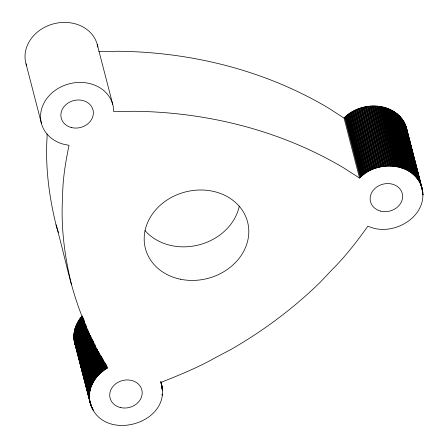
<?xml version="1.0" encoding="UTF-8"?>
<svg xmlns="http://www.w3.org/2000/svg" width="448" height="448" viewBox="0 0 448 448"><rect width="100%" height="100%" fill="white"/><g stroke="black" fill="none" stroke-linecap="round" stroke-linejoin="round"><path stroke-width="0.67" d="M82.23 315.874C75.488 323.21 72.033 333.922 74.827 343.683L90.345 403.698C102.928 443.957 173.757 423.332 160.961 382.396C179.497 375.026 198.1 367.483 215.471 357.622L231.218 349.317A410.206 347.116 -14.5 0 0 320.359 282.106L332.063 269.713C345.458 256.458 357 241.41 367.937 226.1C392.106 237.765 428.495 217.09 422.162 188.53L406.644 128.514C399.252 101.982 361.026 99.562 344.042 118.076L359.559 178.091C376.55 159.578 414.775 161.997 422.162 188.53M47.051 133.879L47.09 136.87C45.17 166.415 49 196.09 56.028 224.773C65.29 257.275 70.918 291.082 84.47 322.213C90.294 338.318 98.862 353.349 107.845 367.886C95.329 374.5 86.279 389.458 90.345 403.698M98.851 51.615L118.63 51.257A410.206 347.116 -14.5 0 1 328.255 107.906L344.042 118.076M359.559 178.091L343.778 167.922A410.206 347.116 -14.5 0 0 134.154 111.272L113.691 111.642L113.187 106.226A36.91 31.231 -14.5 0 0 54.382 90.944A36.91 31.231 -14.5 0 0 62.978 144.082L69.026 145.32C65.554 162.277 62.619 179.536 62.608 196.885C60.693 226.43 64.518 256.105 71.551 284.788M75.65 346.164L75.914 346.769M75.544 345.856L74.827 343.683M56.028 224.773L58.475 232.764M406.09 126.633L422.57 190.45M405.647 125.401L422.677 191.1M405.401 124.79L422.75 191.75M407.49 133.056L408.537 137.105M409.758 141.826L410.278 143.847M410.631 145.197L412.042 150.92M412.899 153.961L413.42 155.982M413.767 157.332L415.184 163.055M416.909 169.473L417.43 171.494M417.777 172.844L418.824 176.887M419.02 177.89L419.72 180.589M420.045 181.608L420.571 183.63M420.918 184.979L422.856 192.724M405.126 124.197L420.65 184.212M422.195 190.355L422.895 193.054M404.718 123.301L420.386 183.607M404.578 123.004L420.101 183.019M422.61 193.021L422.957 194.365M404.258 122.427L419.782 182.442M422.604 193.351L422.957 194.695M403.956 121.839L419.474 181.854M422.621 193.676L422.968 195.026M403.777 121.559L419.3 181.574M403.62 121.268L419.138 181.283M403.256 120.714L418.779 180.729M402.909 120.148L418.432 180.163M402.713 119.879L418.236 179.894M402.534 119.605L418.051 179.62M402.13 119.067L417.648 179.082M401.738 118.53L417.256 178.545M401.52 118.272L417.043 178.287M401.318 118.003L416.842 178.018M400.876 117.499L416.394 177.514M400.445 116.984L415.968 176.999M400.21 116.738L415.733 176.753M399.986 116.486L415.509 176.501M399.504 116.01L415.027 176.025M399.034 115.517L414.557 175.532M398.782 115.287L414.299 175.302M398.541 115.052L414.058 175.067M398.02 114.598L413.543 174.614M397.516 114.139L413.034 174.154M397.242 113.926L412.765 173.942M396.984 113.702L412.502 173.718M396.43 113.282L411.953 173.298M395.886 112.857L411.41 172.872M395.601 112.661L411.118 172.676M395.321 112.448L410.844 172.463M394.738 112.067L410.256 172.082M394.162 111.67L409.685 171.685M393.859 111.49L409.382 171.506M393.568 111.294L409.086 171.31M392.952 110.947L408.475 170.962M392.347 110.583L407.865 170.598M392.028 110.421L407.551 170.436M391.72 110.247L407.243 170.262M391.076 109.934L406.599 169.949M390.443 109.609L405.966 169.624M390.113 109.463L405.636 169.478M389.794 109.306L405.311 169.322M389.127 109.026L404.645 169.042M388.466 108.741L403.984 168.756M388.125 108.612L403.642 168.627M387.789 108.472L403.312 168.487M387.1 108.237L402.623 168.252M386.417 107.985L401.94 168M386.064 107.878L401.587 167.894M385.722 107.761L401.24 167.776M385.011 107.559L400.534 167.574M384.306 107.346L399.829 167.362M383.947 107.262L399.47 167.278M383.594 107.162L399.112 167.177M382.866 107.005L398.39 167.02M382.144 106.831L397.667 166.846M381.774 106.764L397.298 166.779M381.416 106.686L396.934 166.701M380.671 106.568L396.194 166.583M379.938 106.434L395.461 166.449M379.562 106.389L395.086 166.404M379.193 106.327L394.716 166.342M378.442 106.254L393.966 166.27M377.698 106.159L393.215 166.174M377.317 106.137L392.84 166.152M376.942 106.098L392.459 166.113M376.18 106.064L391.703 166.079M375.424 106.014L390.947 166.029M375.043 106.008L390.566 166.023M374.662 105.991L390.186 166.006M373.901 105.997L389.418 166.012M373.139 105.986L388.657 166.001M372.753 106.002L388.276 166.018M372.372 106.008L387.895 166.023M371.605 106.053L387.128 166.068M370.843 106.086L386.361 166.102M370.457 106.126L385.98 166.141M370.076 106.148L385.594 166.163M369.309 106.238L384.832 166.253M368.542 106.31L384.065 166.326M368.161 106.372L383.684 166.387M367.78 106.417L383.303 166.432M367.018 106.546L382.542 166.561M366.257 106.658L381.78 166.678M365.876 106.736L381.399 166.757M365.495 106.803L381.018 166.818M364.745 106.971L380.262 166.986M363.989 107.128L379.506 167.143M363.614 107.229L379.137 167.244M363.238 107.313L378.756 167.328M362.494 107.526L378.011 167.541M361.743 107.722L377.266 167.737M361.379 107.839L376.897 167.854M361.004 107.946L376.527 167.961M360.276 108.192L375.794 168.207M359.537 108.427L375.06 168.442M359.178 108.567L374.702 168.582M358.814 108.69L374.332 168.706M358.098 108.976L373.621 168.991M357.375 109.25L372.898 169.266M357.028 109.407L372.546 169.422M356.67 109.553L372.187 169.568M355.97 109.878L371.493 169.893M355.27 110.186L370.787 170.206M354.928 110.365L370.451 170.38M354.581 110.522L370.098 170.542M353.903 110.886L369.426 170.901M353.22 111.233L368.743 171.248M352.895 111.423L368.413 171.438M352.554 111.602L368.077 171.618M351.904 111.994L367.427 172.01M351.243 112.381L366.766 172.396M350.93 112.588L366.447 172.603M350.605 112.784L366.122 172.799M349.978 113.21L365.501 173.225M349.345 113.624L364.868 173.639M349.042 113.848L364.566 173.863M348.729 114.061L364.252 174.082M348.303 114.397L363.826 174.412M347.973 114.649L363.49 174.664M347.53 114.968L363.054 174.983M347.245 115.209L362.762 175.224M346.948 115.438L362.466 175.454M346.382 115.92L361.906 175.935M345.811 116.402L361.329 176.417M345.537 116.654L361.06 176.669M345.257 116.894L360.774 176.91M344.725 117.41L360.248 177.425M97.21 44.302L112.728 104.317M160.849 381.618L162.014 386.176M160.81 381.674L162.238 387.464M161.056 383.074L162.327 388.114M162.036 387.419L162.383 388.769M161.935 387.397L162.456 389.424M161.946 387.727L162.294 389.077M161.974 388.058L162.495 390.079M161.986 388.713L162.506 390.74M161.896 394.016L162.243 395.366M105.935 364.325L106.982 368.368M105.263 363.177L106.658 368.575M104.586 362.023L106.327 368.766M103.253 359.738L105.694 369.18M25.995 63.734L41.518 123.749M101.914 357.448L105.056 369.583M101.259 356.317L104.748 369.802M100.593 355.174L104.429 370.009M99.288 352.923L103.824 370.457M98.151 351.338L103.208 370.894M97.339 349.552L102.917 371.129M96.684 348.426L102.614 371.353M95.066 344.859L102.043 371.829M93.61 341.953L101.455 372.299M92.809 340.178L101.181 372.546M92.17 339.069L100.895 372.786M90.586 335.524L100.352 373.29M89.51 334.001L99.798 373.783M88.726 332.237L99.54 374.046M87.758 329.795L99.271 374.298M85.686 324.257L98.762 374.83M83.77 319.385L98.246 375.351M83.009 317.632L98.006 375.626M82.404 316.551L97.754 375.889M81.76 316.428L97.283 376.443M81.278 316.977L96.802 376.992M81.06 317.262L96.578 377.278M80.825 317.537L96.342 377.552M80.394 318.114L95.911 378.129M79.951 318.685L95.469 378.7M79.75 318.982L95.267 378.997M79.531 319.267L95.054 379.282M79.145 319.861L94.662 379.882M78.742 320.454L94.259 380.47M78.557 320.757L94.08 380.772M78.366 321.054L93.884 381.069M78.019 321.67L93.537 381.685M77.655 322.274L93.178 382.29M77.498 322.588L93.016 382.603M77.325 322.89L92.842 382.906M77.017 323.518L92.54 383.533M76.703 324.139L92.221 384.16M76.563 324.458L92.086 384.474M76.412 324.772L91.935 384.787M76.154 325.41L91.672 385.426M75.88 326.049L91.398 386.064M75.762 326.374L91.286 386.389M75.634 326.693L91.157 386.708M75.421 327.342L90.944 387.358M75.191 327.986L90.714 388.002M75.102 328.311L90.625 388.326M74.995 328.636L90.518 388.651M74.827 329.291L90.35 389.306M74.648 329.946L90.166 389.962M74.581 330.277L90.098 390.292M74.497 330.607L90.02 390.622M74.379 331.262L89.897 391.283M74.239 331.923L89.762 391.938M74.2 332.254L89.718 392.269M74.138 332.584L89.662 392.599M74.066 333.245L89.589 393.266M73.982 333.911L89.499 393.926M73.959 334.242L89.482 394.257M73.926 334.572L89.443 394.587M73.903 335.233L89.421 395.248M92.865 408.957L93.218 410.306M73.858 335.894L89.382 395.909M73.864 336.224L89.387 396.239M92.344 407.719L92.87 409.741M73.853 336.554L89.376 396.57M92.198 407.814L92.551 409.164M73.881 337.215L89.398 397.23M91.907 407.226L92.26 408.57M73.886 337.87L89.438 398.216M91.431 405.966L91.952 407.988M73.926 338.531L89.449 398.546M91.476 406.342L91.823 407.686M73.998 339.181L89.522 399.196M90.11 401.324L91.678 407.394M74.054 339.836L89.578 399.851M89.69 400.042L91.431 406.784M74.11 340.161L91.174 406.179M74.267 341.13L90.742 404.942M406.644 128.514L407.226 131.734M97.798 47.034L97.664 46.211A36.91 31.231 -14.5 0 0 53.222 23.929A36.91 31.231 -14.5 0 0 26.594 65.604M239.282 206.069A52.786 44.666 -14.5 0 1 199.046 244.866A52.786 44.666 -14.5 0 1 145.001 230.541M120.322 407.512A16.397 13.877 -14.5 0 0 141.971 390.494A16.397 13.877 -14.5 0 0 115.567 383.942A16.397 13.877 -14.5 0 0 120.322 407.512M71.473 127.557A16.397 13.877 -14.5 0 0 93.145 110.566A16.397 13.877 -14.5 0 0 66.752 103.975A16.397 13.877 -14.5 0 0 71.473 127.557M380.531 211.086A16.397 13.877 -14.5 0 0 402.45 194.331A16.397 13.877 -14.5 0 0 376.191 187.426A16.397 13.877 -14.5 0 0 380.531 211.086M180.365 279.216A52.786 44.666 -14.5 0 0 247.649 222.225A52.786 44.666 -14.5 0 0 161.459 204.198A52.786 44.666 -14.5 0 0 180.365 279.216"/></g></svg>
